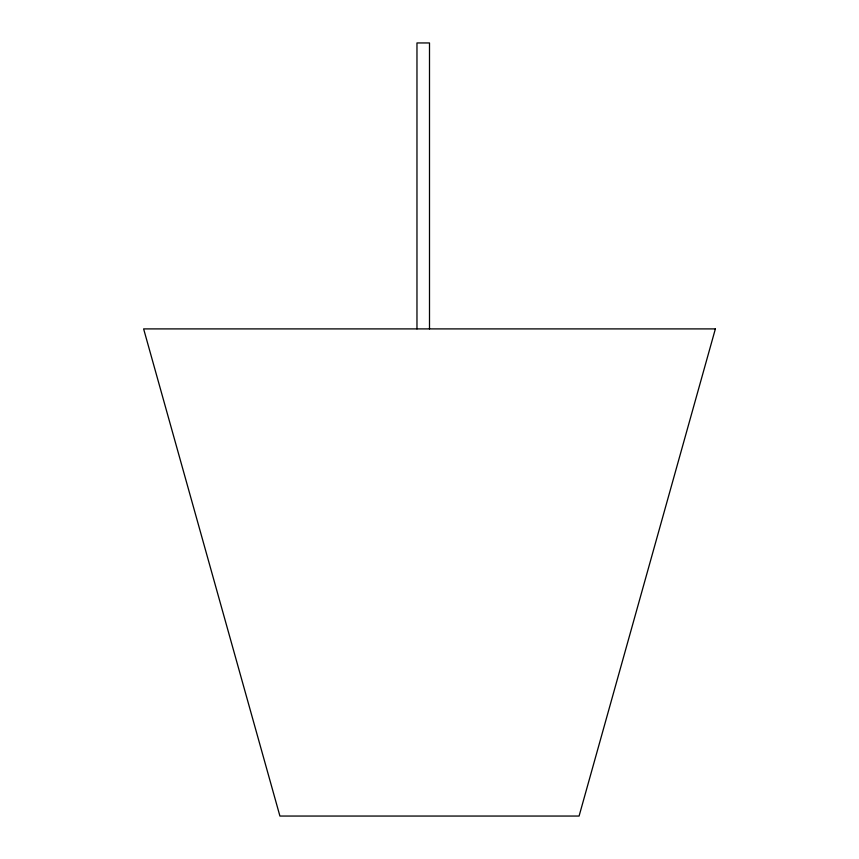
<?xml version="1.0" encoding="UTF-8"?>
<svg xmlns="http://www.w3.org/2000/svg" width="859" height="859" viewBox="0 0 859 859"><rect width="100%" height="100%" fill="white"/><g stroke="black" fill="none" stroke-linecap="round" stroke-linejoin="round"><path stroke-width="1.29" d="M429.5 328.9L429.5 42.95L416.969 42.95L416.969 328.9M715.375 328.9L579.084 816.05L279.916 816.05L143.625 328.9L715.375 328.9"/></g></svg>
